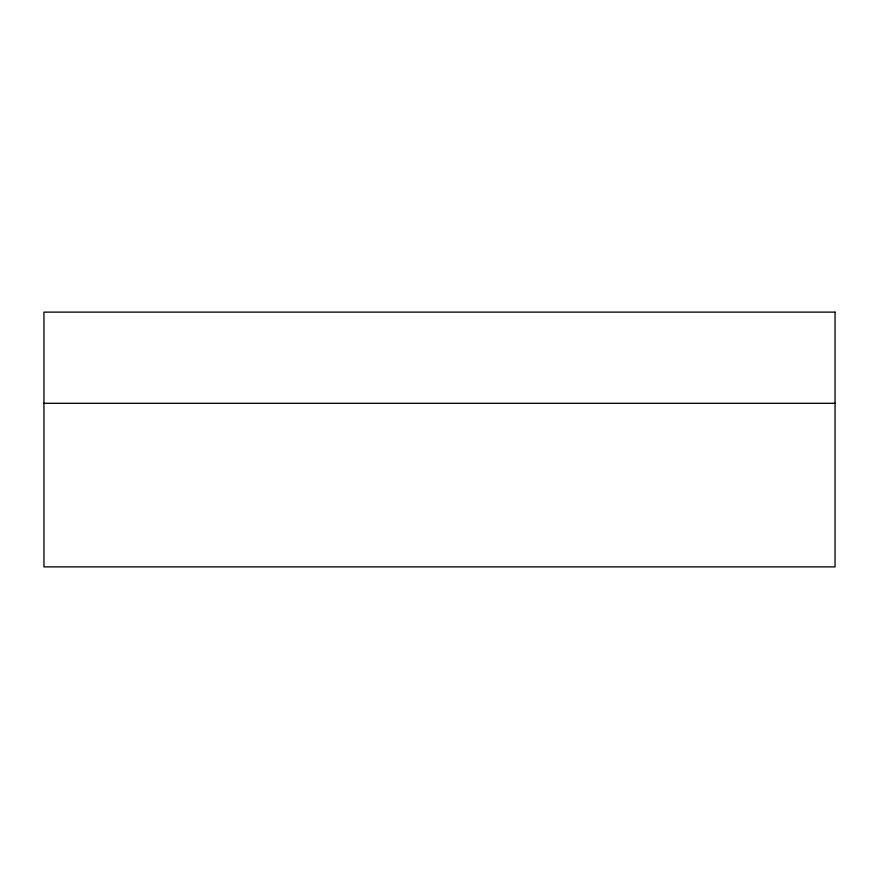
<?xml version="1.0" encoding="UTF-8"?>
<svg xmlns="http://www.w3.org/2000/svg" width="879" height="879" viewBox="0 0 879 879"><rect width="100%" height="100%" fill="white"/><g stroke="black" fill="none" stroke-linecap="round" stroke-linejoin="round"><path stroke-width="1.32" d="M43.95 403.296L835.05 403.296M835.05 312.122L43.95 312.122L43.95 566.878L835.05 566.878L835.05 312.122"/></g></svg>
